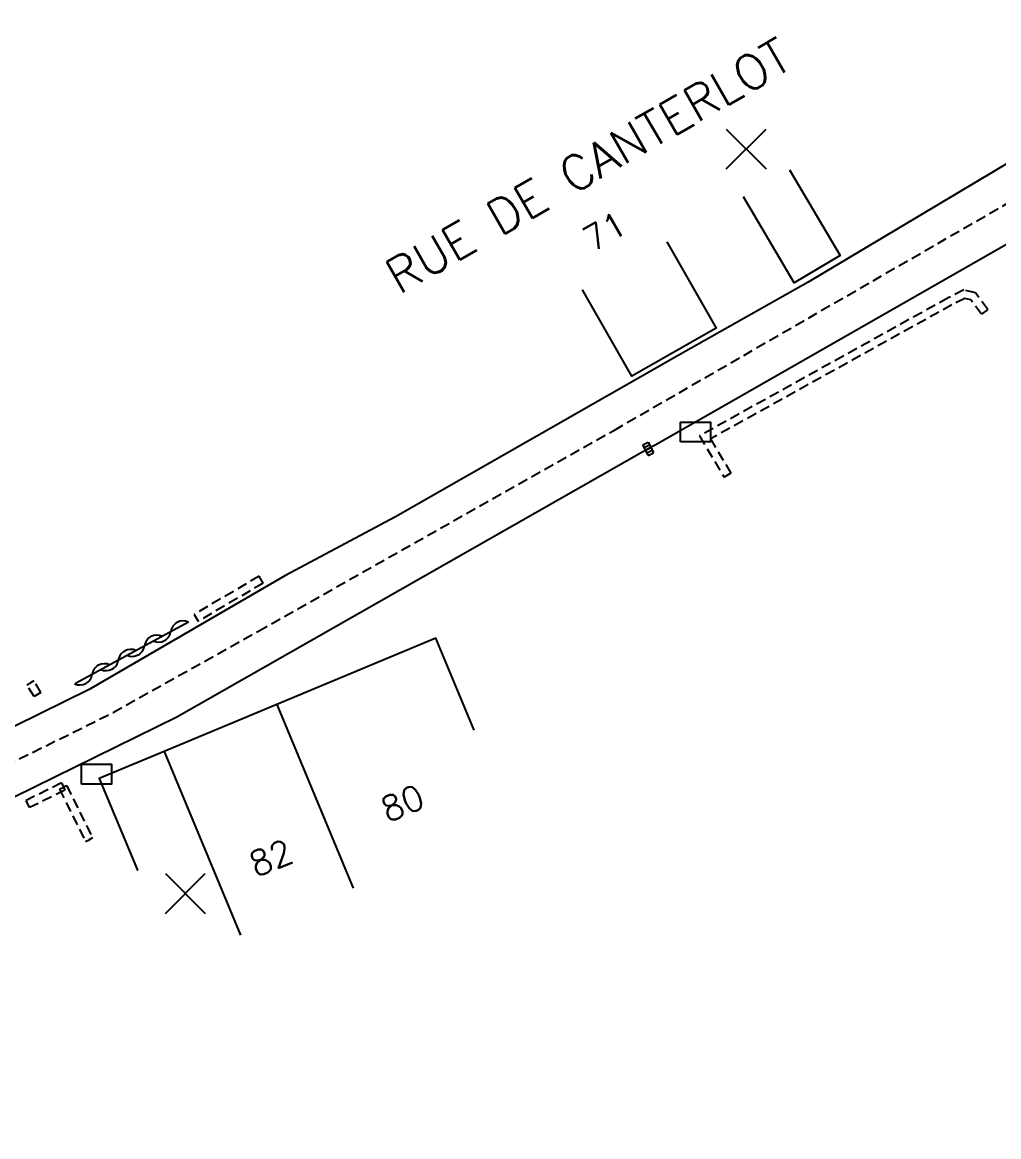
# Model space of a CAD drawing. Header units: millimetres. Extents: x 139999 to 141000, y 129000 to 130000.
# Drawn here: x 140043.1 to 140092.1, y 129040 to 129096 of the extents above; entities that cross this region are included whole.
import ezdxf
from ezdxf.enums import TextEntityAlignment as Align

# ---------------------------------------------------------------- set-up
doc = ezdxf.new("R2010")
doc.units = ezdxf.units.MM
doc.linetypes.add('DASHED', pattern=[0.75, 0.5, -0.25])
doc.layers.get('0').update_dxf_attribs({"linetype": 'CONTINUOUS'})
for name, color, linetype in [('W0001', 6, 'DASHED'), ('W0008', 7, 'CONTINUOUS'), ('W0100', 7, 'CONTINUOUS'), ('W0112', 1, 'DASHED'), ('W0310', 3, 'CONTINUOUS'), ('W0400', 7, 'CONTINUOUS'), ('W0989', 7, 'CONTINUOUS'), ('W0991', 7, 'CONTINUOUS'), ('W1102', 7, 'CONTINUOUS'), ('w1471', 7, 'CONTINUOUS')]:
    doc.layers.add(name, color=color, linetype=linetype)
doc.styles.get("Standard").update_dxf_attribs({"font": 'romans.shx', "width": 0.85})

# ---------------------------------------------------------------- blocks, each defined once
blk = doc.blocks.new('t991o')
at = {"color": 0, "linetype": 'Continuous'}
for p, q in [((-1, 1), (1, -1)), ((-1, -1), (1, 1))]:
    blk.add_line(p, q, dxfattribs=at)
blk = doc.blocks.new('T1471')
at = {"color": 0, "linetype": 'Continuous', "flags": 128}
blk.add_lwpolyline([(-0.75, -0.5), (-0.75, 0.5), (0.75, 0.5), (0.75, -0.5), (-0.75, -0.5)], dxfattribs=at)
blk = doc.blocks.new('T400')
at = {"color": 0, "linetype": 'ByBlock', "lineweight": -2}
for p, q in [((-0.15, -0.25), (-0.15, 0.3)), ((-0.15, 0.3), (0.15, 0.3)), ((-0.15, 0.15), (0.15, 0.15)), ((-0.15, 0), (0.15, 0)), ((0.15, 0.3), (0.15, -0.25)), ((-0.15, -0.15), (0.15, -0.15)), ((-0.15, -0.25), (-0.15, -0.3)), ((-0.15, -0.3), (0.15, -0.3)), ((0.15, -0.3), (0.15, -0.25))]:
    blk.add_line(p, q, dxfattribs=at)
blk = doc.blocks.new('t310o')
at = {"color": 0, "linetype": 'Continuous'}
for centre, start, end in [((-0.5, 0.375), 216.8699, 323.1304), ((0.5, -0.375), 36.8699, 143.1303)]:
    blk.add_arc(centre, 0.625, start, end, dxfattribs=at)

msp = doc.modelspace()

# ---------------------------------------------------------------- linework, layer by layer
at = {"layer": 'W0001'}
msp.add_lwpolyline([(140000, 129040.393), (140005.576, 129040.736), (140010.256, 129042.237), (140027.236, 129051.132), (140034.086, 129054.671), (140040.22, 129057.689), (140047.624, 129061.36), (140054.922, 129065.447), (140072.795, 129075.546), (140098.54, 129090.4), (140109.049, 129096.662), (140116.792, 129100.95), (140121.198, 129103.358), (140129.677, 129107.525), (140135.939, 129110.09), (140142.011, 129111.796), (140147.18, 129112.72), (140162.378, 129116.156)], dxfattribs=at)
at = {"layer": 'W0008'}
for points in [[(140112.54, 129101.147), (140096.508, 129091.305), (140082.538, 129082.975), (140075.998, 129079.286), (140061.803, 129071.193), (140056.249, 129068.219), (140046.41, 129062.519), (140019.21, 129049.099), (140009.138, 129044.368), (140008.777, 129044.279), (140008.372, 129044.25), (140000, 129043.345)], [(140098.94, 129088.543), (140076.868, 129075.937), (140074.847, 129074.777), (140074.492, 129074.599), (140050.821, 129061.115), (140034.456, 129053.088), (140034.016, 129052.882), (140032.878, 129052.348), (140021.395, 129045.795), (140010.63, 129039.651)]]:
    msp.add_lwpolyline(points, dxfattribs=at)
at = {"layer": 'W0100'}
for points in [[(140081.595, 129088.619), (140084.139, 129084.315), (140081.825, 129082.946), (140079.28, 129087.25), (140079.28, 129087.25), (140079.28, 129087.25), (140079.28, 129087.25), (140079.28, 129087.25), (140079.28, 129087.25), (140079.28, 129087.25), (140079.28, 129087.25), (140079.28, 129087.25), (140079.28, 129087.25), (140079.28, 129087.25), (140079.28, 129087.25), (140079.28, 129087.25), (140079.28, 129087.25), (140079.28, 129087.25), (140079.28, 129087.25), (140079.28, 129087.25), (140079.28, 129087.25), (140079.28, 129087.25), (140079.28, 129087.25), (140079.28, 129087.25), (140079.28, 129087.25), (140079.28, 129087.25), (140079.28, 129087.25), (140079.28, 129087.25), (140079.28, 129087.25), (140079.28, 129087.25), (140079.28, 129087.25), (140079.28, 129087.25), (140079.28, 129087.25), (140079.28, 129087.25), (140079.28, 129087.25), (140079.28, 129087.25), (140079.28, 129087.25), (140079.28, 129087.25), (140079.28, 129087.25), (140079.28, 129087.25), (140079.28, 129087.25), (140079.28, 129087.25), (140079.28, 129087.25), (140079.28, 129087.25), (140079.28, 129087.25), (140079.28, 129087.25), (140079.28, 129087.25), (140079.28, 129087.25), (140079.28, 129087.25), (140079.28, 129087.25), (140079.28, 129087.25), (140079.28, 129087.25), (140079.28, 129087.25), (140079.28, 129087.25), (140079.28, 129087.25), (140079.28, 129087.25), (140079.28, 129087.25), (140079.28, 129087.25), (140079.28, 129087.25), (140079.28, 129087.25), (140079.28, 129087.25), (140079.28, 129087.25), (140079.28, 129087.25), (140079.28, 129087.25), (140079.28, 129087.25), (140079.28, 129087.25), (140079.28, 129087.25), (140079.28, 129087.25), (140079.28, 129087.25), (140079.28, 129087.25), (140079.28, 129087.25), (140079.28, 129087.25), (140079.28, 129087.25), (140079.28, 129087.25), (140079.28, 129087.25), (140079.28, 129087.25), (140079.28, 129087.25), (140079.28, 129087.25), (140079.28, 129087.25), (140079.28, 129087.25), (140079.28, 129087.25), (140079.28, 129087.25), (140079.28, 129087.25), (140079.28, 129087.25), (140079.28, 129087.25), (140079.28, 129087.25), (140079.28, 129087.25), (140079.28, 129087.25), (140079.28, 129087.25), (140079.28, 129087.25), (140079.28, 129087.25), (140079.28, 129087.25), (140079.28, 129087.25), (140079.28, 129087.25), (140079.28, 129087.25), (140079.28, 129087.25), (140079.28, 129087.25), (140079.28, 129087.25), (140079.28, 129087.25), (140079.28, 129087.25), (140079.28, 129087.25), (140079.28, 129087.25), (140079.28, 129087.25), (140079.28, 129087.25), (140079.28, 129087.25), (140079.28, 129087.25), (140079.28, 129087.25), (140079.28, 129087.25), (140079.28, 129087.25), (140079.28, 129087.25), (140079.28, 129087.25), (140079.28, 129087.25), (140079.28, 129087.25), (140079.28, 129087.25), (140079.28, 129087.25), (140079.28, 129087.25), (140079.28, 129087.25), (140079.28, 129087.25), (140079.28, 129087.25), (140079.28, 129087.25)], [(140075.427, 129084.999), (140077.904, 129080.656), (140073.673, 129078.243), (140071.196, 129082.587), (140071.196, 129082.587), (140071.196, 129082.587), (140071.196, 129082.587), (140071.196, 129082.587), (140071.196, 129082.587), (140071.196, 129082.587), (140071.196, 129082.587), (140071.196, 129082.587), (140071.196, 129082.587), (140071.196, 129082.587), (140071.196, 129082.587), (140071.196, 129082.587), (140071.196, 129082.587), (140071.196, 129082.587), (140071.196, 129082.587), (140071.196, 129082.587), (140071.196, 129082.587), (140071.196, 129082.587), (140071.196, 129082.587), (140071.196, 129082.587), (140071.196, 129082.587), (140071.196, 129082.587), (140071.196, 129082.587), (140071.196, 129082.587), (140071.196, 129082.587), (140071.196, 129082.587), (140071.196, 129082.587), (140071.196, 129082.587), (140071.196, 129082.587), (140071.196, 129082.587), (140071.196, 129082.587), (140071.196, 129082.587), (140071.196, 129082.587), (140071.196, 129082.587), (140071.196, 129082.587), (140071.196, 129082.587), (140071.196, 129082.587), (140071.196, 129082.587), (140071.196, 129082.587), (140071.196, 129082.587), (140071.196, 129082.587), (140071.196, 129082.587), (140071.196, 129082.587), (140071.196, 129082.587), (140071.196, 129082.587), (140071.196, 129082.587), (140071.196, 129082.587), (140071.196, 129082.587), (140071.196, 129082.587), (140071.196, 129082.587), (140071.196, 129082.587), (140071.196, 129082.587), (140071.196, 129082.587), (140071.196, 129082.587), (140071.196, 129082.587), (140071.196, 129082.587), (140071.196, 129082.587), (140071.196, 129082.587), (140071.196, 129082.587), (140071.196, 129082.587), (140071.196, 129082.587), (140071.196, 129082.587), (140071.196, 129082.587), (140071.196, 129082.587), (140071.196, 129082.587), (140071.196, 129082.587), (140071.196, 129082.587), (140071.196, 129082.587), (140071.196, 129082.587), (140071.196, 129082.587), (140071.196, 129082.587), (140071.196, 129082.587), (140071.196, 129082.587), (140071.196, 129082.587), (140071.196, 129082.587), (140071.196, 129082.587), (140071.196, 129082.587), (140071.196, 129082.587), (140071.196, 129082.587), (140071.196, 129082.587), (140071.196, 129082.587), (140071.196, 129082.587), (140071.196, 129082.587), (140071.196, 129082.587), (140071.196, 129082.587), (140071.196, 129082.587), (140071.196, 129082.587), (140071.196, 129082.587), (140071.196, 129082.587), (140071.196, 129082.587), (140071.196, 129082.587), (140071.196, 129082.587), (140071.196, 129082.587), (140071.196, 129082.587), (140071.196, 129082.587), (140071.196, 129082.587), (140071.196, 129082.587), (140071.196, 129082.587), (140071.196, 129082.587), (140071.196, 129082.587), (140071.196, 129082.587), (140071.196, 129082.587), (140071.196, 129082.587), (140071.196, 129082.587), (140071.196, 129082.587), (140071.196, 129082.587), (140071.196, 129082.587), (140071.196, 129082.587), (140071.196, 129082.587), (140071.196, 129082.587), (140071.196, 129082.587), (140071.196, 129082.587), (140071.196, 129082.587), (140071.196, 129082.587), (140071.196, 129082.587), (140071.196, 129082.587)], [(140065.748, 129060.466), (140063.828, 129065.083), (140055.842, 129061.761), (140050.18, 129059.404), (140046.928, 129058.049), (140048.852, 129053.434), (140048.852, 129053.434), (140048.852, 129053.434), (140048.852, 129053.434), (140048.852, 129053.434), (140048.852, 129053.434), (140048.852, 129053.434), (140048.852, 129053.434), (140048.852, 129053.434), (140048.852, 129053.434), (140048.852, 129053.434), (140048.852, 129053.434), (140048.852, 129053.434), (140048.852, 129053.434), (140048.852, 129053.434), (140048.852, 129053.434), (140048.852, 129053.434), (140048.852, 129053.434), (140048.852, 129053.434), (140048.852, 129053.434), (140048.852, 129053.434), (140048.852, 129053.434), (140048.852, 129053.434), (140048.852, 129053.434), (140048.852, 129053.434), (140048.852, 129053.434), (140048.852, 129053.434), (140048.852, 129053.434), (140048.852, 129053.434), (140048.852, 129053.434), (140048.852, 129053.434), (140048.852, 129053.434), (140048.852, 129053.434), (140048.852, 129053.434), (140048.852, 129053.434), (140048.852, 129053.434), (140048.852, 129053.434), (140048.852, 129053.434), (140048.852, 129053.434), (140048.852, 129053.434), (140048.852, 129053.434), (140048.852, 129053.434), (140048.852, 129053.434), (140048.852, 129053.434), (140048.852, 129053.434), (140048.852, 129053.434), (140048.852, 129053.434), (140048.852, 129053.434), (140048.852, 129053.434), (140048.852, 129053.434), (140048.852, 129053.434), (140048.852, 129053.434), (140048.852, 129053.434), (140048.852, 129053.434), (140048.852, 129053.434), (140048.852, 129053.434), (140048.852, 129053.434), (140048.852, 129053.434), (140048.852, 129053.434), (140048.852, 129053.434), (140048.852, 129053.434), (140048.852, 129053.434), (140048.852, 129053.434), (140048.852, 129053.434), (140048.852, 129053.434), (140048.852, 129053.434), (140048.852, 129053.434), (140048.852, 129053.434), (140048.852, 129053.434), (140048.852, 129053.434), (140048.852, 129053.434), (140048.852, 129053.434), (140048.852, 129053.434), (140048.852, 129053.434), (140048.852, 129053.434), (140048.852, 129053.434), (140048.852, 129053.434), (140048.852, 129053.434), (140048.852, 129053.434), (140048.852, 129053.434), (140048.852, 129053.434), (140048.852, 129053.434), (140048.852, 129053.434), (140048.852, 129053.434), (140048.852, 129053.434), (140048.852, 129053.434), (140048.852, 129053.434), (140048.852, 129053.434), (140048.852, 129053.434), (140048.852, 129053.434), (140048.852, 129053.434), (140048.852, 129053.434), (140048.852, 129053.434), (140048.852, 129053.434), (140048.852, 129053.434), (140048.852, 129053.434), (140048.852, 129053.434), (140048.852, 129053.434), (140048.852, 129053.434), (140048.852, 129053.434), (140048.852, 129053.434), (140048.852, 129053.434), (140048.852, 129053.434), (140048.852, 129053.434), (140048.852, 129053.434), (140048.852, 129053.434), (140048.852, 129053.434), (140048.852, 129053.434), (140048.852, 129053.434), (140048.852, 129053.434), (140048.852, 129053.434), (140048.852, 129053.434), (140048.852, 129053.434), (140048.852, 129053.434), (140048.852, 129053.434)]]:
    msp.add_lwpolyline(points, dxfattribs=at)
at = {"layer": 'W0112'}
for points in [[(140091.555, 129081.606), (140090.928, 129082.441), (140090.347, 129082.58), (140089.56, 129082.184), (140077.076, 129075.25), (140078.307, 129073.171), (140078.307, 129073.171), (140078.307, 129073.171), (140078.307, 129073.171), (140078.307, 129073.171), (140078.307, 129073.171), (140078.307, 129073.171), (140078.307, 129073.171), (140078.307, 129073.171), (140078.307, 129073.171), (140078.307, 129073.171), (140078.307, 129073.171), (140078.307, 129073.171), (140078.307, 129073.171), (140078.307, 129073.171), (140078.307, 129073.171), (140078.307, 129073.171), (140078.307, 129073.171), (140078.307, 129073.171), (140078.307, 129073.171), (140078.307, 129073.171), (140078.307, 129073.171), (140078.307, 129073.171), (140078.307, 129073.171), (140078.307, 129073.171), (140078.307, 129073.171), (140078.307, 129073.171), (140078.307, 129073.171), (140078.307, 129073.171), (140078.307, 129073.171), (140078.307, 129073.171), (140078.307, 129073.171), (140078.307, 129073.171), (140078.307, 129073.171), (140078.307, 129073.171), (140078.307, 129073.171), (140078.307, 129073.171), (140078.307, 129073.171), (140078.307, 129073.171), (140078.307, 129073.171), (140078.307, 129073.171), (140078.307, 129073.171), (140078.307, 129073.171), (140078.307, 129073.171), (140078.307, 129073.171), (140078.307, 129073.171), (140078.307, 129073.171), (140078.307, 129073.171), (140078.307, 129073.171), (140078.307, 129073.171), (140078.307, 129073.171), (140078.307, 129073.171), (140078.307, 129073.171), (140078.307, 129073.171), (140078.307, 129073.171), (140078.307, 129073.171), (140078.307, 129073.171), (140078.307, 129073.171), (140078.307, 129073.171), (140078.307, 129073.171), (140078.307, 129073.171), (140078.307, 129073.171), (140078.307, 129073.171), (140078.307, 129073.171), (140078.307, 129073.171), (140078.307, 129073.171), (140078.307, 129073.171), (140078.307, 129073.171), (140078.307, 129073.171), (140078.307, 129073.171), (140078.307, 129073.171), (140078.307, 129073.171), (140078.307, 129073.171), (140078.307, 129073.171), (140078.307, 129073.171), (140078.307, 129073.171), (140078.307, 129073.171), (140078.307, 129073.171), (140078.307, 129073.171), (140078.307, 129073.171), (140078.307, 129073.171), (140078.307, 129073.171), (140078.307, 129073.171), (140078.307, 129073.171), (140078.307, 129073.171), (140078.307, 129073.171), (140078.307, 129073.171), (140078.307, 129073.171), (140078.307, 129073.171), (140078.307, 129073.171), (140078.307, 129073.171), (140078.307, 129073.171), (140078.307, 129073.171), (140078.307, 129073.171), (140078.307, 129073.171), (140078.307, 129073.171), (140078.307, 129073.171), (140078.307, 129073.171), (140078.307, 129073.171), (140078.307, 129073.171), (140078.307, 129073.171), (140078.307, 129073.171), (140078.307, 129073.171), (140078.307, 129073.171), (140078.307, 129073.171), (140078.307, 129073.171), (140078.307, 129073.171), (140078.307, 129073.171), (140078.307, 129073.171), (140078.307, 129073.171), (140078.307, 129073.171), (140078.307, 129073.171), (140078.307, 129073.171), (140078.307, 129073.171), (140078.307, 129073.171)], [(140091.555, 129081.606), (140091.235, 129081.366), (140090.695, 129082.086), (140090.396, 129082.157), (140089.747, 129081.831), (140077.629, 129075.1), (140078.651, 129073.375), (140078.307, 129073.171), (140078.307, 129073.171), (140078.307, 129073.171), (140078.307, 129073.171), (140078.307, 129073.171), (140078.307, 129073.171), (140078.307, 129073.171), (140078.307, 129073.171), (140078.307, 129073.171), (140078.307, 129073.171), (140078.307, 129073.171), (140078.307, 129073.171), (140078.307, 129073.171), (140078.307, 129073.171), (140078.307, 129073.171), (140078.307, 129073.171), (140078.307, 129073.171), (140078.307, 129073.171), (140078.307, 129073.171), (140078.307, 129073.171), (140078.307, 129073.171), (140078.307, 129073.171), (140078.307, 129073.171), (140078.307, 129073.171), (140078.307, 129073.171), (140078.307, 129073.171), (140078.307, 129073.171), (140078.307, 129073.171), (140078.307, 129073.171), (140078.307, 129073.171), (140078.307, 129073.171), (140078.307, 129073.171), (140078.307, 129073.171), (140078.307, 129073.171), (140078.307, 129073.171), (140078.307, 129073.171), (140078.307, 129073.171), (140078.307, 129073.171), (140078.307, 129073.171), (140078.307, 129073.171), (140078.307, 129073.171), (140078.307, 129073.171), (140078.307, 129073.171), (140078.307, 129073.171), (140078.307, 129073.171), (140078.307, 129073.171), (140078.307, 129073.171), (140078.307, 129073.171), (140078.307, 129073.171), (140078.307, 129073.171), (140078.307, 129073.171), (140078.307, 129073.171), (140078.307, 129073.171), (140078.307, 129073.171), (140078.307, 129073.171), (140078.307, 129073.171), (140078.307, 129073.171), (140078.307, 129073.171), (140078.307, 129073.171), (140078.307, 129073.171), (140078.307, 129073.171), (140078.307, 129073.171), (140078.307, 129073.171), (140078.307, 129073.171), (140078.307, 129073.171), (140078.307, 129073.171), (140078.307, 129073.171), (140078.307, 129073.171), (140078.307, 129073.171), (140078.307, 129073.171), (140078.307, 129073.171), (140078.307, 129073.171), (140078.307, 129073.171), (140078.307, 129073.171), (140078.307, 129073.171), (140078.307, 129073.171), (140078.307, 129073.171), (140078.307, 129073.171), (140078.307, 129073.171), (140078.307, 129073.171), (140078.307, 129073.171), (140078.307, 129073.171), (140078.307, 129073.171), (140078.307, 129073.171), (140078.307, 129073.171), (140078.307, 129073.171), (140078.307, 129073.171), (140078.307, 129073.171), (140078.307, 129073.171), (140078.307, 129073.171), (140078.307, 129073.171), (140078.307, 129073.171), (140078.307, 129073.171), (140078.307, 129073.171), (140078.307, 129073.171), (140078.307, 129073.171), (140078.307, 129073.171), (140078.307, 129073.171), (140078.307, 129073.171), (140078.307, 129073.171), (140078.307, 129073.171), (140078.307, 129073.171), (140078.307, 129073.171), (140078.307, 129073.171), (140078.307, 129073.171), (140078.307, 129073.171), (140078.307, 129073.171), (140078.307, 129073.171), (140078.307, 129073.171), (140078.307, 129073.171), (140078.307, 129073.171), (140078.307, 129073.171), (140078.307, 129073.171)], [(140055.157, 129067.853), (140054.955, 129068.198), (140051.684, 129066.283), (140051.886, 129065.937), (140051.886, 129065.937), (140051.886, 129065.937), (140051.886, 129065.937), (140051.886, 129065.937), (140051.886, 129065.937), (140051.886, 129065.937), (140051.886, 129065.937), (140051.886, 129065.937), (140051.886, 129065.937), (140051.886, 129065.937), (140051.886, 129065.937), (140051.886, 129065.937), (140051.886, 129065.937), (140051.886, 129065.937), (140051.886, 129065.937), (140051.886, 129065.937), (140051.886, 129065.937), (140051.886, 129065.937), (140051.886, 129065.937), (140051.886, 129065.937), (140051.886, 129065.937), (140051.886, 129065.937), (140051.886, 129065.937), (140051.886, 129065.937), (140051.886, 129065.937), (140051.886, 129065.937), (140051.886, 129065.937), (140051.886, 129065.937), (140051.886, 129065.937), (140051.886, 129065.937), (140051.886, 129065.937), (140051.886, 129065.937), (140051.886, 129065.937), (140051.886, 129065.937), (140051.886, 129065.937), (140051.886, 129065.937), (140051.886, 129065.937), (140051.886, 129065.937), (140051.886, 129065.937), (140051.886, 129065.937), (140051.886, 129065.937), (140051.886, 129065.937), (140051.886, 129065.937), (140051.886, 129065.937), (140051.886, 129065.937), (140051.886, 129065.937), (140051.886, 129065.937), (140051.886, 129065.937), (140051.886, 129065.937), (140051.886, 129065.937), (140051.886, 129065.937), (140051.886, 129065.937), (140051.886, 129065.937), (140051.886, 129065.937), (140051.886, 129065.937), (140051.886, 129065.937), (140051.886, 129065.937), (140051.886, 129065.937), (140051.886, 129065.937), (140051.886, 129065.937), (140051.886, 129065.937), (140051.886, 129065.937), (140051.886, 129065.937), (140051.886, 129065.937), (140051.886, 129065.937), (140051.886, 129065.937), (140051.886, 129065.937), (140051.886, 129065.937), (140051.886, 129065.937), (140051.886, 129065.937), (140051.886, 129065.937), (140051.886, 129065.937), (140051.886, 129065.937), (140051.886, 129065.937), (140051.886, 129065.937), (140051.886, 129065.937), (140051.886, 129065.937), (140051.886, 129065.937), (140051.886, 129065.937), (140051.886, 129065.937), (140051.886, 129065.937), (140051.886, 129065.937), (140051.886, 129065.937), (140051.886, 129065.937), (140051.886, 129065.937), (140051.886, 129065.937), (140051.886, 129065.937), (140051.886, 129065.937), (140051.886, 129065.937), (140051.886, 129065.937), (140051.886, 129065.937), (140051.886, 129065.937), (140051.886, 129065.937), (140051.886, 129065.937), (140051.886, 129065.937), (140051.886, 129065.937), (140051.886, 129065.937), (140051.886, 129065.937), (140051.886, 129065.937), (140051.886, 129065.937), (140051.886, 129065.937), (140051.886, 129065.937), (140051.886, 129065.937), (140051.886, 129065.937), (140051.886, 129065.937), (140051.886, 129065.937), (140051.886, 129065.937), (140051.886, 129065.937), (140051.886, 129065.937), (140051.886, 129065.937), (140051.886, 129065.937), (140051.886, 129065.937), (140051.886, 129065.937), (140051.886, 129065.937), (140051.886, 129065.937), (140051.886, 129065.937)], [(140055.157, 129067.853), (140051.886, 129065.937), (140051.886, 129065.937), (140051.886, 129065.937), (140051.886, 129065.937), (140051.886, 129065.937), (140051.886, 129065.937), (140051.886, 129065.937), (140051.886, 129065.937), (140051.886, 129065.937), (140051.886, 129065.937), (140051.886, 129065.937), (140051.886, 129065.937), (140051.886, 129065.937), (140051.886, 129065.937), (140051.886, 129065.937), (140051.886, 129065.937), (140051.886, 129065.937), (140051.886, 129065.937), (140051.886, 129065.937), (140051.886, 129065.937), (140051.886, 129065.937), (140051.886, 129065.937), (140051.886, 129065.937), (140051.886, 129065.937), (140051.886, 129065.937), (140051.886, 129065.937), (140051.886, 129065.937), (140051.886, 129065.937), (140051.886, 129065.937), (140051.886, 129065.937), (140051.886, 129065.937), (140051.886, 129065.937), (140051.886, 129065.937), (140051.886, 129065.937), (140051.886, 129065.937), (140051.886, 129065.937), (140051.886, 129065.937), (140051.886, 129065.937), (140051.886, 129065.937), (140051.886, 129065.937), (140051.886, 129065.937), (140051.886, 129065.937), (140051.886, 129065.937), (140051.886, 129065.937), (140051.886, 129065.937), (140051.886, 129065.937), (140051.886, 129065.937), (140051.886, 129065.937), (140051.886, 129065.937), (140051.886, 129065.937), (140051.886, 129065.937), (140051.886, 129065.937), (140051.886, 129065.937), (140051.886, 129065.937), (140051.886, 129065.937), (140051.886, 129065.937), (140051.886, 129065.937), (140051.886, 129065.937), (140051.886, 129065.937), (140051.886, 129065.937), (140051.886, 129065.937), (140051.886, 129065.937), (140051.886, 129065.937), (140051.886, 129065.937), (140051.886, 129065.937), (140051.886, 129065.937), (140051.886, 129065.937), (140051.886, 129065.937), (140051.886, 129065.937), (140051.886, 129065.937), (140051.886, 129065.937), (140051.886, 129065.937), (140051.886, 129065.937), (140051.886, 129065.937), (140051.886, 129065.937), (140051.886, 129065.937), (140051.886, 129065.937), (140051.886, 129065.937), (140051.886, 129065.937), (140051.886, 129065.937), (140051.886, 129065.937), (140051.886, 129065.937), (140051.886, 129065.937), (140051.886, 129065.937), (140051.886, 129065.937), (140051.886, 129065.937), (140051.886, 129065.937), (140051.886, 129065.937), (140051.886, 129065.937), (140051.886, 129065.937), (140051.886, 129065.937), (140051.886, 129065.937), (140051.886, 129065.937), (140051.886, 129065.937), (140051.886, 129065.937), (140051.886, 129065.937), (140051.886, 129065.937), (140051.886, 129065.937), (140051.886, 129065.937), (140051.886, 129065.937), (140051.886, 129065.937), (140051.886, 129065.937), (140051.886, 129065.937), (140051.886, 129065.937), (140051.886, 129065.937), (140051.886, 129065.937), (140051.886, 129065.937), (140051.886, 129065.937), (140051.886, 129065.937), (140051.886, 129065.937), (140051.886, 129065.937), (140051.886, 129065.937), (140051.886, 129065.937), (140051.886, 129065.937), (140051.886, 129065.937), (140051.886, 129065.937), (140051.886, 129065.937), (140051.886, 129065.937), (140051.886, 129065.937)], [(140043.995, 129062.366), (140043.654, 129062.157), (140043.294, 129062.743), (140043.464, 129062.848), (140043.464, 129062.848), (140043.464, 129062.848), (140043.464, 129062.848), (140043.464, 129062.848), (140043.464, 129062.848), (140043.464, 129062.848), (140043.464, 129062.848), (140043.464, 129062.848), (140043.464, 129062.848), (140043.464, 129062.848), (140043.464, 129062.848), (140043.464, 129062.848), (140043.464, 129062.848), (140043.464, 129062.848), (140043.464, 129062.848), (140043.464, 129062.848), (140043.464, 129062.848), (140043.464, 129062.848), (140043.464, 129062.848), (140043.464, 129062.848), (140043.464, 129062.848), (140043.464, 129062.848), (140043.464, 129062.848), (140043.464, 129062.848), (140043.464, 129062.848), (140043.464, 129062.848), (140043.464, 129062.848), (140043.464, 129062.848), (140043.464, 129062.848), (140043.464, 129062.848), (140043.464, 129062.848), (140043.464, 129062.848), (140043.464, 129062.848), (140043.464, 129062.848), (140043.464, 129062.848), (140043.464, 129062.848), (140043.464, 129062.848), (140043.464, 129062.848), (140043.464, 129062.848), (140043.464, 129062.848), (140043.464, 129062.848), (140043.464, 129062.848), (140043.464, 129062.848), (140043.464, 129062.848), (140043.464, 129062.848), (140043.464, 129062.848), (140043.464, 129062.848), (140043.464, 129062.848), (140043.464, 129062.848), (140043.464, 129062.848), (140043.464, 129062.848), (140043.464, 129062.848), (140043.464, 129062.848), (140043.464, 129062.848), (140043.464, 129062.848), (140043.464, 129062.848), (140043.464, 129062.848), (140043.464, 129062.848), (140043.464, 129062.848), (140043.464, 129062.848), (140043.464, 129062.848), (140043.464, 129062.848), (140043.464, 129062.848), (140043.464, 129062.848), (140043.464, 129062.848), (140043.464, 129062.848), (140043.464, 129062.848), (140043.464, 129062.848), (140043.464, 129062.848), (140043.464, 129062.848), (140043.464, 129062.848), (140043.464, 129062.848), (140043.464, 129062.848), (140043.464, 129062.848), (140043.464, 129062.848), (140043.464, 129062.848), (140043.464, 129062.848), (140043.464, 129062.848), (140043.464, 129062.848), (140043.464, 129062.848), (140043.464, 129062.848), (140043.464, 129062.848), (140043.464, 129062.848), (140043.464, 129062.848), (140043.464, 129062.848), (140043.464, 129062.848), (140043.464, 129062.848), (140043.464, 129062.848), (140043.464, 129062.848), (140043.464, 129062.848), (140043.464, 129062.848), (140043.464, 129062.848), (140043.464, 129062.848), (140043.464, 129062.848), (140043.464, 129062.848), (140043.464, 129062.848), (140043.464, 129062.848), (140043.464, 129062.848), (140043.464, 129062.848), (140043.464, 129062.848), (140043.464, 129062.848), (140043.464, 129062.848), (140043.464, 129062.848), (140043.464, 129062.848), (140043.464, 129062.848), (140043.464, 129062.848), (140043.464, 129062.848), (140043.464, 129062.848), (140043.464, 129062.848), (140043.464, 129062.848), (140043.464, 129062.848), (140043.464, 129062.848), (140043.464, 129062.848), (140043.464, 129062.848), (140043.464, 129062.848), (140043.464, 129062.848)], [(140043.995, 129062.366), (140043.635, 129062.952), (140043.464, 129062.848), (140043.464, 129062.848), (140043.464, 129062.848), (140043.464, 129062.848), (140043.464, 129062.848), (140043.464, 129062.848), (140043.464, 129062.848), (140043.464, 129062.848), (140043.464, 129062.848), (140043.464, 129062.848), (140043.464, 129062.848), (140043.464, 129062.848), (140043.464, 129062.848), (140043.464, 129062.848), (140043.464, 129062.848), (140043.464, 129062.848), (140043.464, 129062.848), (140043.464, 129062.848), (140043.464, 129062.848), (140043.464, 129062.848), (140043.464, 129062.848), (140043.464, 129062.848), (140043.464, 129062.848), (140043.464, 129062.848), (140043.464, 129062.848), (140043.464, 129062.848), (140043.464, 129062.848), (140043.464, 129062.848), (140043.464, 129062.848), (140043.464, 129062.848), (140043.464, 129062.848), (140043.464, 129062.848), (140043.464, 129062.848), (140043.464, 129062.848), (140043.464, 129062.848), (140043.464, 129062.848), (140043.464, 129062.848), (140043.464, 129062.848), (140043.464, 129062.848), (140043.464, 129062.848), (140043.464, 129062.848), (140043.464, 129062.848), (140043.464, 129062.848), (140043.464, 129062.848), (140043.464, 129062.848), (140043.464, 129062.848), (140043.464, 129062.848), (140043.464, 129062.848), (140043.464, 129062.848), (140043.464, 129062.848), (140043.464, 129062.848), (140043.464, 129062.848), (140043.464, 129062.848), (140043.464, 129062.848), (140043.464, 129062.848), (140043.464, 129062.848), (140043.464, 129062.848), (140043.464, 129062.848), (140043.464, 129062.848), (140043.464, 129062.848), (140043.464, 129062.848), (140043.464, 129062.848), (140043.464, 129062.848), (140043.464, 129062.848), (140043.464, 129062.848), (140043.464, 129062.848), (140043.464, 129062.848), (140043.464, 129062.848), (140043.464, 129062.848), (140043.464, 129062.848), (140043.464, 129062.848), (140043.464, 129062.848), (140043.464, 129062.848), (140043.464, 129062.848), (140043.464, 129062.848), (140043.464, 129062.848), (140043.464, 129062.848), (140043.464, 129062.848), (140043.464, 129062.848), (140043.464, 129062.848), (140043.464, 129062.848), (140043.464, 129062.848), (140043.464, 129062.848), (140043.464, 129062.848), (140043.464, 129062.848), (140043.464, 129062.848), (140043.464, 129062.848), (140043.464, 129062.848), (140043.464, 129062.848), (140043.464, 129062.848), (140043.464, 129062.848), (140043.464, 129062.848), (140043.464, 129062.848), (140043.464, 129062.848), (140043.464, 129062.848), (140043.464, 129062.848), (140043.464, 129062.848), (140043.464, 129062.848), (140043.464, 129062.848), (140043.464, 129062.848), (140043.464, 129062.848), (140043.464, 129062.848), (140043.464, 129062.848), (140043.464, 129062.848), (140043.464, 129062.848), (140043.464, 129062.848), (140043.464, 129062.848), (140043.464, 129062.848), (140043.464, 129062.848), (140043.464, 129062.848), (140043.464, 129062.848), (140043.464, 129062.848), (140043.464, 129062.848), (140043.464, 129062.848), (140043.464, 129062.848), (140043.464, 129062.848), (140043.464, 129062.848), (140043.464, 129062.848)], [(140045.024, 129057.817), (140043.248, 129056.939), (140043.248, 129056.939), (140043.248, 129056.939), (140043.248, 129056.939), (140043.248, 129056.939), (140043.248, 129056.939), (140043.248, 129056.939), (140043.248, 129056.939), (140043.248, 129056.939), (140043.248, 129056.939), (140043.248, 129056.939), (140043.248, 129056.939), (140043.248, 129056.939), (140043.248, 129056.939), (140043.248, 129056.939), (140043.248, 129056.939), (140043.248, 129056.939), (140043.248, 129056.939), (140043.248, 129056.939), (140043.248, 129056.939), (140043.248, 129056.939), (140043.248, 129056.939), (140043.248, 129056.939), (140043.248, 129056.939), (140043.248, 129056.939), (140043.248, 129056.939), (140043.248, 129056.939), (140043.248, 129056.939), (140043.248, 129056.939), (140043.248, 129056.939), (140043.248, 129056.939), (140043.248, 129056.939), (140043.248, 129056.939), (140043.248, 129056.939), (140043.248, 129056.939), (140043.248, 129056.939), (140043.248, 129056.939), (140043.248, 129056.939), (140043.248, 129056.939), (140043.248, 129056.939), (140043.248, 129056.939), (140043.248, 129056.939), (140043.248, 129056.939), (140043.248, 129056.939), (140043.248, 129056.939), (140043.248, 129056.939), (140043.248, 129056.939), (140043.248, 129056.939), (140043.248, 129056.939), (140043.248, 129056.939), (140043.248, 129056.939), (140043.248, 129056.939), (140043.248, 129056.939), (140043.248, 129056.939), (140043.248, 129056.939), (140043.248, 129056.939), (140043.248, 129056.939), (140043.248, 129056.939), (140043.248, 129056.939), (140043.248, 129056.939), (140043.248, 129056.939), (140043.248, 129056.939), (140043.248, 129056.939), (140043.248, 129056.939), (140043.248, 129056.939), (140043.248, 129056.939), (140043.248, 129056.939), (140043.248, 129056.939), (140043.248, 129056.939), (140043.248, 129056.939), (140043.248, 129056.939), (140043.248, 129056.939), (140043.248, 129056.939), (140043.248, 129056.939), (140043.248, 129056.939), (140043.248, 129056.939), (140043.248, 129056.939), (140043.248, 129056.939), (140043.248, 129056.939), (140043.248, 129056.939), (140043.248, 129056.939), (140043.248, 129056.939), (140043.248, 129056.939), (140043.248, 129056.939), (140043.248, 129056.939), (140043.248, 129056.939), (140043.248, 129056.939), (140043.248, 129056.939), (140043.248, 129056.939), (140043.248, 129056.939), (140043.248, 129056.939), (140043.248, 129056.939), (140043.248, 129056.939), (140043.248, 129056.939), (140043.248, 129056.939), (140043.248, 129056.939), (140043.248, 129056.939), (140043.248, 129056.939), (140043.248, 129056.939), (140043.248, 129056.939), (140043.248, 129056.939), (140043.248, 129056.939), (140043.248, 129056.939), (140043.248, 129056.939), (140043.248, 129056.939), (140043.248, 129056.939), (140043.248, 129056.939), (140043.248, 129056.939), (140043.248, 129056.939), (140043.248, 129056.939), (140043.248, 129056.939), (140043.248, 129056.939), (140043.248, 129056.939), (140043.248, 129056.939), (140043.248, 129056.939), (140043.248, 129056.939), (140043.248, 129056.939), (140043.248, 129056.939), (140043.248, 129056.939)], [(140045.024, 129057.817), (140045.201, 129057.459), (140043.426, 129056.58), (140043.248, 129056.939), (140043.248, 129056.939), (140043.248, 129056.939), (140043.248, 129056.939), (140043.248, 129056.939), (140043.248, 129056.939), (140043.248, 129056.939), (140043.248, 129056.939), (140043.248, 129056.939), (140043.248, 129056.939), (140043.248, 129056.939), (140043.248, 129056.939), (140043.248, 129056.939), (140043.248, 129056.939), (140043.248, 129056.939), (140043.248, 129056.939), (140043.248, 129056.939), (140043.248, 129056.939), (140043.248, 129056.939), (140043.248, 129056.939), (140043.248, 129056.939), (140043.248, 129056.939), (140043.248, 129056.939), (140043.248, 129056.939), (140043.248, 129056.939), (140043.248, 129056.939), (140043.248, 129056.939), (140043.248, 129056.939), (140043.248, 129056.939), (140043.248, 129056.939), (140043.248, 129056.939), (140043.248, 129056.939), (140043.248, 129056.939), (140043.248, 129056.939), (140043.248, 129056.939), (140043.248, 129056.939), (140043.248, 129056.939), (140043.248, 129056.939), (140043.248, 129056.939), (140043.248, 129056.939), (140043.248, 129056.939), (140043.248, 129056.939), (140043.248, 129056.939), (140043.248, 129056.939), (140043.248, 129056.939), (140043.248, 129056.939), (140043.248, 129056.939), (140043.248, 129056.939), (140043.248, 129056.939), (140043.248, 129056.939), (140043.248, 129056.939), (140043.248, 129056.939), (140043.248, 129056.939), (140043.248, 129056.939), (140043.248, 129056.939), (140043.248, 129056.939), (140043.248, 129056.939), (140043.248, 129056.939), (140043.248, 129056.939), (140043.248, 129056.939), (140043.248, 129056.939), (140043.248, 129056.939), (140043.248, 129056.939), (140043.248, 129056.939), (140043.248, 129056.939), (140043.248, 129056.939), (140043.248, 129056.939), (140043.248, 129056.939), (140043.248, 129056.939), (140043.248, 129056.939), (140043.248, 129056.939), (140043.248, 129056.939), (140043.248, 129056.939), (140043.248, 129056.939), (140043.248, 129056.939), (140043.248, 129056.939), (140043.248, 129056.939), (140043.248, 129056.939), (140043.248, 129056.939), (140043.248, 129056.939), (140043.248, 129056.939), (140043.248, 129056.939), (140043.248, 129056.939), (140043.248, 129056.939), (140043.248, 129056.939), (140043.248, 129056.939), (140043.248, 129056.939), (140043.248, 129056.939), (140043.248, 129056.939), (140043.248, 129056.939), (140043.248, 129056.939), (140043.248, 129056.939), (140043.248, 129056.939), (140043.248, 129056.939), (140043.248, 129056.939), (140043.248, 129056.939), (140043.248, 129056.939), (140043.248, 129056.939), (140043.248, 129056.939), (140043.248, 129056.939), (140043.248, 129056.939), (140043.248, 129056.939), (140043.248, 129056.939), (140043.248, 129056.939), (140043.248, 129056.939), (140043.248, 129056.939), (140043.248, 129056.939), (140043.248, 129056.939), (140043.248, 129056.939), (140043.248, 129056.939), (140043.248, 129056.939), (140043.248, 129056.939), (140043.248, 129056.939), (140043.248, 129056.939), (140043.248, 129056.939), (140043.248, 129056.939), (140043.248, 129056.939)], [(140044.927, 129057.511), (140045.285, 129057.689), (140046.592, 129055.055), (140046.413, 129054.966), (140046.413, 129054.966), (140046.413, 129054.966), (140046.413, 129054.966), (140046.413, 129054.966), (140046.413, 129054.966), (140046.413, 129054.966), (140046.413, 129054.966), (140046.413, 129054.966), (140046.413, 129054.966), (140046.413, 129054.966), (140046.413, 129054.966), (140046.413, 129054.966), (140046.413, 129054.966), (140046.413, 129054.966), (140046.413, 129054.966), (140046.413, 129054.966), (140046.413, 129054.966), (140046.413, 129054.966), (140046.413, 129054.966), (140046.413, 129054.966), (140046.413, 129054.966), (140046.413, 129054.966), (140046.413, 129054.966), (140046.413, 129054.966), (140046.413, 129054.966), (140046.413, 129054.966), (140046.413, 129054.966), (140046.413, 129054.966), (140046.413, 129054.966), (140046.413, 129054.966), (140046.413, 129054.966), (140046.413, 129054.966), (140046.413, 129054.966), (140046.413, 129054.966), (140046.413, 129054.966), (140046.413, 129054.966), (140046.413, 129054.966), (140046.413, 129054.966), (140046.413, 129054.966), (140046.413, 129054.966), (140046.413, 129054.966), (140046.413, 129054.966), (140046.413, 129054.966), (140046.413, 129054.966), (140046.413, 129054.966), (140046.413, 129054.966), (140046.413, 129054.966), (140046.413, 129054.966), (140046.413, 129054.966), (140046.413, 129054.966), (140046.413, 129054.966), (140046.413, 129054.966), (140046.413, 129054.966), (140046.413, 129054.966), (140046.413, 129054.966), (140046.413, 129054.966), (140046.413, 129054.966), (140046.413, 129054.966), (140046.413, 129054.966), (140046.413, 129054.966), (140046.413, 129054.966), (140046.413, 129054.966), (140046.413, 129054.966), (140046.413, 129054.966), (140046.413, 129054.966), (140046.413, 129054.966), (140046.413, 129054.966), (140046.413, 129054.966), (140046.413, 129054.966), (140046.413, 129054.966), (140046.413, 129054.966), (140046.413, 129054.966), (140046.413, 129054.966), (140046.413, 129054.966), (140046.413, 129054.966), (140046.413, 129054.966), (140046.413, 129054.966), (140046.413, 129054.966), (140046.413, 129054.966), (140046.413, 129054.966), (140046.413, 129054.966), (140046.413, 129054.966), (140046.413, 129054.966), (140046.413, 129054.966), (140046.413, 129054.966), (140046.413, 129054.966), (140046.413, 129054.966), (140046.413, 129054.966), (140046.413, 129054.966), (140046.413, 129054.966), (140046.413, 129054.966), (140046.413, 129054.966), (140046.413, 129054.966), (140046.413, 129054.966), (140046.413, 129054.966), (140046.413, 129054.966), (140046.413, 129054.966), (140046.413, 129054.966), (140046.413, 129054.966), (140046.413, 129054.966), (140046.413, 129054.966), (140046.413, 129054.966), (140046.413, 129054.966), (140046.413, 129054.966), (140046.413, 129054.966), (140046.413, 129054.966), (140046.413, 129054.966), (140046.413, 129054.966), (140046.413, 129054.966), (140046.413, 129054.966), (140046.413, 129054.966), (140046.413, 129054.966), (140046.413, 129054.966), (140046.413, 129054.966), (140046.413, 129054.966), (140046.413, 129054.966)], [(140044.927, 129057.511), (140046.234, 129054.878), (140046.413, 129054.966), (140046.413, 129054.966), (140046.413, 129054.966), (140046.413, 129054.966), (140046.413, 129054.966), (140046.413, 129054.966), (140046.413, 129054.966), (140046.413, 129054.966), (140046.413, 129054.966), (140046.413, 129054.966), (140046.413, 129054.966), (140046.413, 129054.966), (140046.413, 129054.966), (140046.413, 129054.966), (140046.413, 129054.966), (140046.413, 129054.966), (140046.413, 129054.966), (140046.413, 129054.966), (140046.413, 129054.966), (140046.413, 129054.966), (140046.413, 129054.966), (140046.413, 129054.966), (140046.413, 129054.966), (140046.413, 129054.966), (140046.413, 129054.966), (140046.413, 129054.966), (140046.413, 129054.966), (140046.413, 129054.966), (140046.413, 129054.966), (140046.413, 129054.966), (140046.413, 129054.966), (140046.413, 129054.966), (140046.413, 129054.966), (140046.413, 129054.966), (140046.413, 129054.966), (140046.413, 129054.966), (140046.413, 129054.966), (140046.413, 129054.966), (140046.413, 129054.966), (140046.413, 129054.966), (140046.413, 129054.966), (140046.413, 129054.966), (140046.413, 129054.966), (140046.413, 129054.966), (140046.413, 129054.966), (140046.413, 129054.966), (140046.413, 129054.966), (140046.413, 129054.966), (140046.413, 129054.966), (140046.413, 129054.966), (140046.413, 129054.966), (140046.413, 129054.966), (140046.413, 129054.966), (140046.413, 129054.966), (140046.413, 129054.966), (140046.413, 129054.966), (140046.413, 129054.966), (140046.413, 129054.966), (140046.413, 129054.966), (140046.413, 129054.966), (140046.413, 129054.966), (140046.413, 129054.966), (140046.413, 129054.966), (140046.413, 129054.966), (140046.413, 129054.966), (140046.413, 129054.966), (140046.413, 129054.966), (140046.413, 129054.966), (140046.413, 129054.966), (140046.413, 129054.966), (140046.413, 129054.966), (140046.413, 129054.966), (140046.413, 129054.966), (140046.413, 129054.966), (140046.413, 129054.966), (140046.413, 129054.966), (140046.413, 129054.966), (140046.413, 129054.966), (140046.413, 129054.966), (140046.413, 129054.966), (140046.413, 129054.966), (140046.413, 129054.966), (140046.413, 129054.966), (140046.413, 129054.966), (140046.413, 129054.966), (140046.413, 129054.966), (140046.413, 129054.966), (140046.413, 129054.966), (140046.413, 129054.966), (140046.413, 129054.966), (140046.413, 129054.966), (140046.413, 129054.966), (140046.413, 129054.966), (140046.413, 129054.966), (140046.413, 129054.966), (140046.413, 129054.966), (140046.413, 129054.966), (140046.413, 129054.966), (140046.413, 129054.966), (140046.413, 129054.966), (140046.413, 129054.966), (140046.413, 129054.966), (140046.413, 129054.966), (140046.413, 129054.966), (140046.413, 129054.966), (140046.413, 129054.966), (140046.413, 129054.966), (140046.413, 129054.966), (140046.413, 129054.966), (140046.413, 129054.966), (140046.413, 129054.966), (140046.413, 129054.966), (140046.413, 129054.966), (140046.413, 129054.966), (140046.413, 129054.966), (140046.413, 129054.966), (140046.413, 129054.966), (140046.413, 129054.966)]]:
    msp.add_lwpolyline(points, dxfattribs=at)
at = {"layer": 'W0310'}
for points in [[(140051.399, 129065.901), (140045.724, 129062.819), (140045.724, 129062.819), (140045.724, 129062.819), (140045.724, 129062.819), (140045.724, 129062.819), (140045.724, 129062.819), (140045.724, 129062.819), (140045.724, 129062.819), (140045.724, 129062.819), (140045.724, 129062.819), (140045.724, 129062.819), (140045.724, 129062.819), (140045.724, 129062.819), (140045.724, 129062.819), (140045.724, 129062.819), (140045.724, 129062.819), (140045.724, 129062.819), (140045.724, 129062.819), (140045.724, 129062.819), (140045.724, 129062.819), (140045.724, 129062.819), (140045.724, 129062.819), (140045.724, 129062.819), (140045.724, 129062.819), (140045.724, 129062.819), (140045.724, 129062.819), (140045.724, 129062.819), (140045.724, 129062.819), (140045.724, 129062.819), (140045.724, 129062.819), (140045.724, 129062.819), (140045.724, 129062.819), (140045.724, 129062.819), (140045.724, 129062.819), (140045.724, 129062.819), (140045.724, 129062.819), (140045.724, 129062.819), (140045.724, 129062.819), (140045.724, 129062.819), (140045.724, 129062.819), (140045.724, 129062.819), (140045.724, 129062.819), (140045.724, 129062.819), (140045.724, 129062.819), (140045.724, 129062.819), (140045.724, 129062.819), (140045.724, 129062.819), (140045.724, 129062.819), (140045.724, 129062.819), (140045.724, 129062.819), (140045.724, 129062.819), (140045.724, 129062.819), (140045.724, 129062.819), (140045.724, 129062.819), (140045.724, 129062.819), (140045.724, 129062.819), (140045.724, 129062.819), (140045.724, 129062.819), (140045.724, 129062.819), (140045.724, 129062.819), (140045.724, 129062.819), (140045.724, 129062.819), (140045.724, 129062.819), (140045.724, 129062.819), (140045.724, 129062.819), (140045.724, 129062.819), (140045.724, 129062.819), (140045.724, 129062.819), (140045.724, 129062.819), (140045.724, 129062.819), (140045.724, 129062.819), (140045.724, 129062.819), (140045.724, 129062.819), (140045.724, 129062.819), (140045.724, 129062.819), (140045.724, 129062.819), (140045.724, 129062.819), (140045.724, 129062.819), (140045.724, 129062.819), (140045.724, 129062.819), (140045.724, 129062.819), (140045.724, 129062.819), (140045.724, 129062.819), (140045.724, 129062.819), (140045.724, 129062.819), (140045.724, 129062.819), (140045.724, 129062.819), (140045.724, 129062.819), (140045.724, 129062.819), (140045.724, 129062.819), (140045.724, 129062.819), (140045.724, 129062.819), (140045.724, 129062.819), (140045.724, 129062.819), (140045.724, 129062.819), (140045.724, 129062.819), (140045.724, 129062.819), (140045.724, 129062.819), (140045.724, 129062.819), (140045.724, 129062.819)], [(140045.724, 129062.819), (140045.724, 129062.819), (140045.724, 129062.819), (140045.724, 129062.819), (140045.724, 129062.819), (140045.724, 129062.819), (140045.724, 129062.819), (140045.724, 129062.819), (140045.724, 129062.819), (140045.724, 129062.819), (140045.724, 129062.819), (140045.724, 129062.819), (140045.724, 129062.819), (140045.724, 129062.819), (140045.724, 129062.819), (140045.724, 129062.819), (140045.724, 129062.819), (140045.724, 129062.819), (140045.724, 129062.819), (140045.724, 129062.819)]]:
    msp.add_lwpolyline(points, dxfattribs=at)
at = {"layer": 'W1102'}
for p, q in [((140055.842, 129061.761), (140059.683, 129052.528)), ((140050.18, 129059.404), (140054.023, 129050.172))]:
    msp.add_line(p, q, dxfattribs=at)

# ---------------------------------------------------------------- block references
at = {"layer": 'W0310', "rotation": 208.5057816434793}
for p in [(140050.52, 129065.424), (140049.202, 129064.708), (140047.884, 129063.992), (140046.566, 129063.276)]:
    msp.add_blockref('t310o', p, dxfattribs=at)
at = {"layer": 'W0400', "rotation": 26.72246403381018}
msp.add_blockref('T400', (140074.492, 129074.599), dxfattribs=at)
at = {"layer": 'W0991'}
for p in [(140079.42, 129089.656), (140051.247, 129052.266)]:
    msp.add_blockref('t991o', p, dxfattribs=at)
at = {"layer": 'w1471'}
for p in [(140076.876, 129075.444), (140046.785, 129058.261)]:
    msp.add_blockref('T1471', p, dxfattribs=at)

# ---------------------------------------------------------------- texts
at = {"layer": 'W0989'}
msp.add_text('RUE DE CANTERLOT', height=1.75, rotation=29.982, dxfattribs=at).set_placement((140071.489, 129088.819), align=Align.MIDDLE)
at = {"layer": 'W0991'}
for s, rotation, p in [('71', 29.6967, (140072.312, 129085.526)), ('80', 22.5888, (140062.156, 129056.806)), ('82', 22.5947, (140055.546, 129054.056))]:
    msp.add_text(s, height=1.25, rotation=rotation, dxfattribs=at).set_placement(p, align=Align.MIDDLE)

doc.saveas('drawing.dxf')
